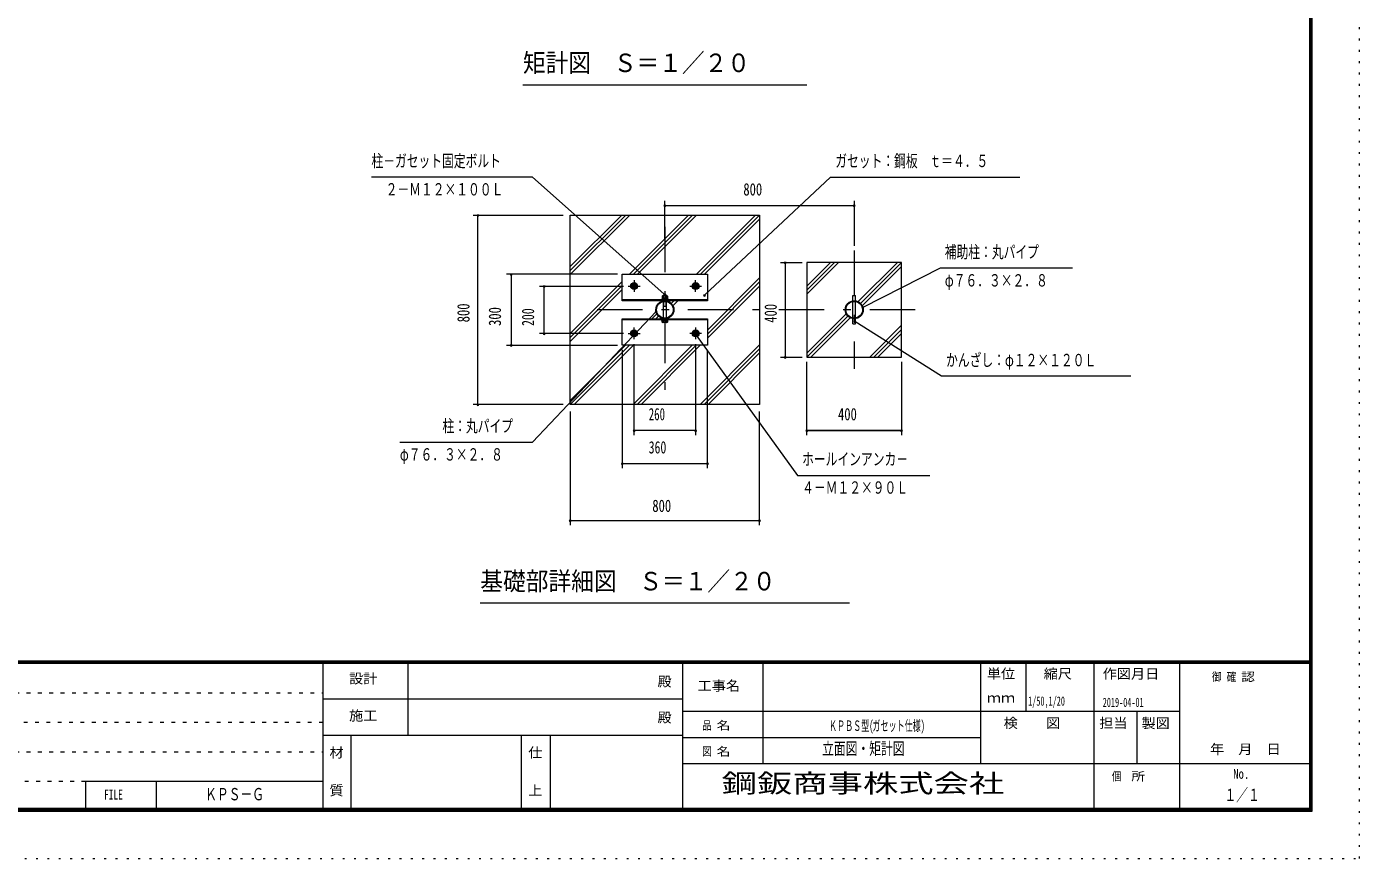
# Model space of a CAD drawing. Units: millimetres, scale not verified, with parts at other scales. Extents: x -23352 to 23352, y -10500 to 10500.
# Drawn here: x 9273 to 23352, y -10500 to -1715 of the extents above; entities that cross this region are included whole.
import ezdxf
from ezdxf.enums import TextEntityAlignment as Align

# ---------------------------------------------------------------- set-up
doc = ezdxf.new("R2010")
doc.units = ezdxf.units.MM
doc.header["$LTSCALE"] = 40
for name, pattern in [('USER1', [3, 1, -2]), ('USER3', [24, 12, -5, 2, -5]), ('USER4', [3, 0.5, -2.5])]:
    doc.linetypes.add(name, pattern=pattern)
doc.layers.add('0-1_0-F', color=7, linetype='Continuous')
for name, color, linetype, lineweight in [('0-6_2-0BOLD', 7, 'Continuous', 18), ('0-8_2-2CENTER', 3, 'USER3', 18), ('0-9_2-4THIN', 4, 'Continuous', 18), ('0-A_2-5DIM', 3, 'Continuous', 18), ('0-B_2-6HATCH', 2, 'Continuous', 18), ('0-C_F-F', 5, 'Continuous', 18), ('0-D_F-E_J_ADD', 5, 'USER4', 18)]:
    doc.layers.add(name, color=color, linetype=linetype, lineweight=lineweight)
doc.styles.add('ＭＳ ゴシック', font='')
doc.styles.get('ＭＳ ゴシック').set_extended_font_data('MS Gothic')

msp = doc.modelspace()

# ---------------------------------------------------------------- linework, layer by layer
at = {"layer": '0-6_2-0BOLD'}
for p, q in [((18515.46, -4205.07), (17515.46, -4205.07)), ((17515.46, -4205.07), (17515.46, -5205.07)), ((18515.46, -5205.07), (18515.46, -4205.07)), ((15565.46, -4598.44), (16465.46, -4598.44)), ((15984.21, -4590.44), (15984.21, -4598.44)), ((15984.96, -4582.94), (15984.96, -4590.44)), ((16000.46, -4557.94), (16000.46, -4549.69)), ((16000.46, -4792.16), (16000.46, -4617.97)), ((16001.03, -4582.94), (16001.03, -4560.47)), ((16007.97, -4590.44), (16015.46, -4582.94)), ((16022.96, -4582.94), (16015.46, -4590.44)), ((16029.9, -4582.94), (16029.9, -4560.47)), ((16030.46, -4557.94), (16030.46, -4549.69)), ((16030.46, -4617.97), (16030.46, -4792.16)), ((18000.46, -4555.07), (18030.46, -4555.07)), ((18000.46, -4610.88), (18000.46, -4555.07)), ((18000.46, -4792.16), (18000.46, -4617.98)), ((18030.46, -4610.88), (18030.46, -4555.07)), ((18030.46, -4792.16), (18030.46, -4617.98)), ((16030.46, -4669.7), (16000.46, -4669.7)), ((16465.46, -4811.69), (15565.46, -4811.69)), ((15984.21, -4819.69), (15984.21, -4811.69)), ((15986.59, -4837.17), (15986.59, -4819.69)), ((16001.03, -4837.17), (16001.03, -4819.69)), ((16029.9, -4819.69), (16029.9, -4837.17)), ((18000.46, -4855.07), (18000.46, -4799.26)), ((18000.46, -4855.07), (18030.46, -4855.07)), ((18030.46, -4855.07), (18030.46, -4799.26)), ((17515.46, -5205.07), (18515.46, -5205.07))]:
    msp.add_line(p, q, dxfattribs=at)
for points in [[(15015.46, -3705.07), (17015.46, -3705.07), (17015.46, -5705.07), (15015.46, -5705.07)], [(15565.46, -4329.69), (16465.46, -4329.69), (16465.46, -4609.69), (15565.46, -4609.69)], [(15665.46, -4440.63), (15665.46, -4469.5), (15690.47, -4483.94), (15715.46, -4469.5), (15715.46, -4440.63), (15690.46, -4426.2)], [(16315.46, -4469.5), (16315.46, -4440.63), (16340.46, -4426.2), (16365.46, -4440.63), (16365.46, -4469.5), (16340.46, -4483.94)], [(16030.46, -4549.69), (16025.46, -4544.69), (16005.46, -4544.69), (16000.46, -4549.69)], [(16465.46, -4800.44), (16465.46, -5080.44), (15565.46, -5080.44), (15565.46, -4800.44)], [(15665.46, -4940.63), (15665.46, -4969.5), (15690.46, -4983.94), (15715.46, -4969.5), (15715.46, -4940.63), (15690.47, -4926.2)], [(16315.46, -4940.63), (16315.46, -4969.5), (16340.46, -4983.94), (16365.46, -4969.5), (16365.46, -4940.63), (16340.46, -4926.2)]]:
    msp.add_lwpolyline(points, close=True, dxfattribs=at)
for points in [[(15984.21, -4590.44), (16046.71, -4590.44), (16046.71, -4598.44)], [(16045.96, -4590.44), (16045.96, -4582.94), (15984.96, -4582.94)], [(16039.96, -4557.94), (15990.96, -4557.94), (15986.59, -4560.47), (15986.59, -4582.94)], [(16039.96, -4557.94), (16044.33, -4560.47), (16044.33, -4582.94)], [(15984.21, -4819.69), (16046.71, -4819.69), (16046.71, -4811.69)], [(16044.33, -4819.69), (16044.33, -4837.17), (16039.96, -4839.69), (15990.96, -4839.69), (15986.59, -4837.17)]]:
    msp.add_lwpolyline(points, dxfattribs=at)
for centre, radius in [((15690.46, -4455.07), 36.25), ((15690.46, -4455.07), 24.5), ((15690.46, -4455.07), 11), ((16340.46, -4455.07), 36.25), ((16340.46, -4455.07), 24.5), ((16340.46, -4455.07), 11), ((16015.46, -4705.07), 95.38), ((16015.46, -4705.07), 88.38), ((18015.46, -4705.07), 95.38), ((18015.46, -4705.07), 88.38), ((15690.46, -4955.07), 36.25), ((16340.46, -4955.07), 36.25), ((15690.46, -4955.07), 24.5), ((15690.46, -4955.07), 11), ((16340.46, -4955.07), 24.5), ((16340.46, -4955.07), 11)]:
    msp.add_circle(centre, radius, dxfattribs=at)
for centre, radius, start, end in [((15993.81, -4569.52), 11.58, 51.45377, 90), ((16015.46, -4600.49), 42.55, 70.16867, 109.82912), ((16037.12, -4569.53), 11.59, 90, 128.53143), ((15993.81, -4828.11), 11.58, 270, 308.54623), ((16015.46, -4797.14), 42.55, 250.17088, 289.83133), ((16037.12, -4828.11), 11.59, 231.46857, 270)]:
    msp.add_arc(centre, radius, start, end, dxfattribs=at)
at = {"layer": '0-8_2-2CENTER'}
for p, q in [((16015.46, -3830.07), (16015.46, -5580.07)), ((18015.46, -4080.07), (18015.46, -5330.07)), ((15627.96, -4455.07), (15752.96, -4455.07)), ((15690.46, -4392.57), (15690.46, -4517.57)), ((16277.96, -4455.07), (16402.96, -4455.07)), ((16340.46, -4517.57), (16340.46, -4392.57)), ((18659.18, -4705.07), (15140.47, -4705.07)), ((15690.46, -5017.57), (15690.46, -4892.57)), ((16340.46, -4892.57), (16340.46, -5017.57)), ((15627.96, -4955.07), (15752.96, -4955.07)), ((16402.96, -4955.07), (16277.96, -4955.07))]:
    msp.add_line(p, q, dxfattribs=at)
at = {"layer": '0-9_2-4THIN'}
for p, q in [((16004.46, -4545.69), (16004.46, -4557.94)), ((16026.46, -4557.94), (16026.46, -4545.69))]:
    msp.add_line(p, q, dxfattribs=at)
for points in [[(16000.46, -4676.62), (16004.46, -4669.7), (16004.46, -4617.38)], [(16026.46, -4617.38), (16026.46, -4669.7), (16030.46, -4676.62)]]:
    msp.add_lwpolyline(points, dxfattribs=at)
for centre in [(15690.46, -4455.07), (16340.46, -4455.07), (15690.46, -4955.07), (16340.46, -4955.07)]:
    msp.add_circle(centre, 15, dxfattribs=at)
at = {"layer": '0-A_2-5DIM'}
for p, q in [((14515.46, -2330.07), (17515.46, -2330.07)), ((16025.46, -3605.07), (16005.46, -3605.07)), ((16015.46, -3955.07), (16015.46, -3555.07)), ((16015.46, -3605.07), (18015.46, -3605.07)), ((18025.46, -3605.07), (18005.46, -3605.07)), ((18015.46, -3555.07), (18015.46, -4030.07)), ((13990.46, -3705.07), (14940.46, -3705.07)), ((14050.46, -3705.07), (14030.46, -3705.07)), ((14040.46, -5705.07), (14040.46, -3705.07)), ((17235.88, -4205.07), (17465.46, -4205.07)), ((17295.88, -4205.07), (17275.88, -4205.07)), ((17285.88, -4205.07), (17285.88, -5205.07)), ((15515.46, -4330.07), (14340.46, -4330.07)), ((14400.46, -4330.07), (14380.46, -4330.07)), ((14390.46, -4330.07), (14390.46, -5080.07)), ((18922.32, -4266.6), (18105.11, -4680.09)), ((20322.32, -4266.6), (18922.32, -4266.6)), ((14690.46, -4455.07), (15577.96, -4455.07)), ((14750.46, -4455.07), (14730.46, -4455.07)), ((14740.46, -4955.07), (14740.46, -4455.07)), ((16047.38, -4564.6), (16027.38, -4564.6)), ((16443.1, -4551.23), (16423.1, -4551.23)), ((15934.12, -4722.74), (15914.12, -4722.74)), ((18115.11, -4680.09), (18095.11, -4680.09)), ((18030.57, -4830.49), (18010.57, -4830.49)), ((18936.2, -5408.37), (18020.57, -4830.49)), ((15577.96, -4955.07), (14690.46, -4955.07)), ((14750.46, -4955.07), (14730.46, -4955.07)), ((15690.46, -6030.07), (15690.46, -5067.57)), ((16357.08, -4974.8), (16337.08, -4974.8)), ((16340.46, -5067.57), (16340.46, -6030.07)), ((14340.46, -5080.07), (15515.46, -5080.07)), ((14400.46, -5080.07), (14380.46, -5080.07)), ((15565.46, -5130.44), (15565.46, -6380.07)), ((16465.46, -6380.07), (16465.46, -5130.44)), ((17235.88, -5205.07), (17465.46, -5205.07)), ((17295.88, -5205.07), (17275.88, -5205.07)), ((17515.46, -6030.07), (17515.46, -5255.07)), ((18515.46, -5255.07), (18515.46, -6030.07)), ((20936.2, -5408.37), (18936.2, -5408.37)), ((14940.46, -5705.07), (13990.46, -5705.07)), ((14050.46, -5705.07), (14030.46, -5705.07)), ((15015.46, -5780.07), (15015.46, -6980.07)), ((17015.46, -6980.07), (17015.46, -5780.07)), ((15700.46, -5980.07), (15680.46, -5980.07)), ((16340.46, -5980.07), (15690.46, -5980.07)), ((16350.46, -5980.07), (16330.46, -5980.07)), ((17525.46, -5980.07), (17505.46, -5980.07)), ((18525.46, -5980.07), (18505.46, -5980.07)), ((15575.46, -6330.07), (15555.46, -6330.07)), ((15565.46, -6330.07), (16465.46, -6330.07)), ((16475.46, -6330.07), (16455.46, -6330.07)), ((15025.46, -6930.07), (15005.46, -6930.07)), ((15015.46, -6930.07), (17015.46, -6930.07)), ((17025.46, -6930.07), (17005.46, -6930.07)), ((17965.46, -7805.07), (14065.47, -7805.07))]:
    msp.add_line(p, q, dxfattribs=at)
for points in [[(16037.38, -4564.6), (14615.46, -3305.07), (12915.46, -3305.07)], [(16433.1, -4551.23), (17765.47, -3305.07), (19765.47, -3305.07)], [(13215.46, -6105.07), (14615.46, -6105.07), (15924.12, -4722.74)], [(16347.08, -4974.8), (17415.46, -6455.07), (18815.46, -6455.07)], [(18515.46, -5980.07), (17515.46, -5980.07), (18515.46, -5980.07)]]:
    msp.add_lwpolyline(points, dxfattribs=at)
for centre in [(16015.46, -3605.07), (18015.46, -3605.07), (14040.46, -3705.07), (17285.88, -4205.07), (14390.46, -4330.07), (14740.46, -4455.07), (16037.38, -4564.6), (16433.1, -4551.23), (15924.12, -4722.74), (18105.11, -4680.09), (18020.57, -4830.49), (14740.46, -4955.07), (16347.08, -4974.8), (14390.46, -5080.07), (17285.88, -5205.07), (14040.46, -5705.07), (15690.46, -5980.07), (16340.46, -5980.07), (17515.46, -5980.07), (18515.46, -5980.07), (15565.46, -6330.07), (16465.46, -6330.07), (15015.46, -6930.07), (17015.46, -6930.07)]:
    msp.add_arc(centre, 10, 180, 0, dxfattribs=at)
at = {"layer": '0-B_2-6HATCH'}
for p, q in [((15015.46, -4333.28), (15643.67, -3705.07)), ((15601.24, -3705.07), (15015.46, -4290.86)), ((15015.46, -4248.43), (15558.82, -3705.07)), ((16265.94, -3705.07), (15641.31, -4329.69)), ((16265.93, -3705.07), (15641.31, -4329.69)), ((15683.73, -4329.69), (16308.36, -3705.07)), ((15683.73, -4329.69), (16308.36, -3705.07)), ((16350.8, -3705.07), (15726.16, -4329.69)), ((16350.78, -3705.07), (15726.16, -4329.69)), ((16348.41, -4329.69), (16973.04, -3705.07)), ((17015.46, -3705.07), (16390.84, -4329.69)), ((16433.26, -4329.69), (17015.46, -3747.49)), ((17765.93, -4205.07), (17515.46, -4455.53)), ((17515.46, -4497.96), (17808.36, -4205.07)), ((17850.79, -4205.07), (17515.46, -4540.39)), ((18058.27, -4619.84), (18473.04, -4205.07)), ((18515.46, -4205.07), (18082.9, -4637.63)), ((18100.69, -4662.26), (18515.46, -4247.49)), ((15565.46, -4405.54), (15015.46, -4955.53)), ((15015.46, -4997.96), (15565.46, -4447.96)), ((15565.46, -4490.39), (15015.46, -5040.38)), ((17015.46, -4369.75), (16465.46, -4919.75)), ((16465.46, -4962.17), (17015.46, -4412.17)), ((17015.46, -4454.6), (16465.46, -5004.6)), ((16058.27, -4619.84), (16068.41, -4609.69)), ((16110.84, -4609.69), (16082.9, -4637.63)), ((16100.69, -4662.27), (16153.27, -4609.69)), ((15877.66, -4800.44), (15930.23, -4747.87)), ((15948.02, -4772.51), (15920.09, -4800.44)), ((17930.23, -4747.88), (17515.46, -5162.64)), ((17515.47, -5205.07), (17948.02, -4772.51)), ((15962.51, -4800.44), (15972.66, -4790.3)), ((17557.89, -5205.07), (17972.66, -4790.3)), ((18515.46, -4869.75), (18180.14, -5205.07)), ((18222.57, -5205.07), (18515.46, -4912.18)), ((18515.46, -4954.6), (18265, -5205.07)), ((15015.46, -5705.07), (15640.09, -5080.44)), ((15597.66, -5080.44), (15015.46, -5662.64)), ((15057.89, -5705.07), (15682.51, -5080.44)), ((16304.77, -5080.44), (15680.14, -5705.07)), ((15722.57, -5705.07), (16347.19, -5080.44)), ((16389.62, -5080.44), (15765, -5705.07)), ((16387.26, -5705.07), (17015.46, -5076.85)), ((17015.46, -5119.28), (16429.68, -5705.07)), ((16472.11, -5705.07), (17015.46, -5161.7))]:
    msp.add_line(p, q, dxfattribs=at)
at = {"layer": '0-C_F-F'}
for p, q in [((-5823.13, -8415), (22826.87, -8415)), ((22826.87, -8417.5), (-5823.13, -8417.5)), ((-5823.13, -8420), (22826.87, -8420)), ((22826.87, -8422.5), (-5823.13, -8422.5)), ((-5823.13, -8425), (22826.87, -8425)), ((22826.87, -8427.5), (-5823.13, -8427.5)), ((-5823.13, -8430), (22826.87, -8430)), ((22826.87, -8432.5), (-5823.13, -8432.5)), ((-5823.13, -8435), (22826.87, -8435)), ((22826.87, -8437.5), (-5823.13, -8437.5)), ((-5823.13, -8440), (22826.87, -8440)), ((12401.88, -8440), (12401.88, -10000)), ((13301.88, -9200), (13301.88, -8440)), ((16201.88, -8440), (16201.88, -10000)), ((17051.88, -9500), (17051.88, -8440)), ((19351.88, -9500), (19351.88, -8440)), ((19826.88, -8440), (19826.88, -8950)), ((20551.88, -10000), (20551.88, -8440)), ((21451.88, -8440), (21451.88, -10000)), ((16201.88, -8820), (12401.88, -8820)), ((21451.88, -8950), (16201.88, -8950)), ((21001.87, -8950), (21001.87, -9500)), ((12401.88, -9200), (16201.88, -9200)), ((12701.87, -10000), (12701.87, -9200)), ((14501.88, -10000), (14501.88, -9200)), ((14801.87, -9200), (14801.87, -10000)), ((16201.88, -9225), (19351.88, -9225)), ((22851.87, -9500), (16201.88, -9500)), ((10643.88, -10000), (10643.88, -9688))]:
    msp.add_line(p, q, dxfattribs=at)
at = {"layer": '0-C_F-F', "color": 6, "linetype": 'USER1'}
for p, q in [((-5848.13, -8752), (12401.88, -8752)), ((12401.88, -9064), (-5848.13, -9064)), ((-5848.13, -9376), (12401.88, -9376)), ((9893.88, -9688), (-5848.13, -9688))]:
    msp.add_line(p, q, dxfattribs=at)
at = {"layer": '0-C_F-F'}
for points in [[(-5848.13, 10100), (-5848.13, -10000), (22851.87, -10000), (22851.87, 10100)], [(-5845.63, 10097.5), (22849.37, 10097.5), (22849.37, -9997.5), (-5845.63, -9997.5)], [(-5843.13, 10095), (-5843.13, -9995), (22846.87, -9995), (22846.87, 10095)], [(-5840.63, 10092.5), (22844.37, 10092.5), (22844.37, -9992.5), (-5840.63, -9992.5)], [(-5838.13, 10090), (22841.87, 10090), (22841.87, -9990), (-5838.13, -9990)], [(-5835.63, 10087.5), (22839.37, 10087.5), (22839.37, -9987.5), (-5835.63, -9987.5)], [(-5833.13, 10085), (22836.87, 10085), (22836.87, -9985), (-5833.13, -9985)], [(-5830.63, 10082.5), (-5830.63, -9982.5), (22834.37, -9982.5), (22834.37, 10082.5)], [(-5828.13, 10080), (-5828.13, -9980), (22831.87, -9980), (22831.87, 10080)], [(-5825.63, 10077.5), (-5825.63, -9977.5), (22829.37, -9977.5), (22829.37, 10077.5)], [(-5823.13, 10075), (22826.87, 10075), (22826.87, -9975), (-5823.13, -9975)]]:
    msp.add_lwpolyline(points, close=True, dxfattribs=at)
msp.add_lwpolyline([(12401.88, -9688), (9893.88, -9688), (9893.88, -10000)], dxfattribs=at)
at = {"layer": '0-D_F-E_J_ADD'}
msp.add_lwpolyline([(-6348.13, 10500), (-6348.13, -10500), (23351.87, -10500), (23351.87, 10500)], close=True, dxfattribs=at)

# ---------------------------------------------------------------- texts
at = {"layer": '0-1_0-F', "style": 'ＭＳ ゴシック'}
for s, height, width, p in [('1/50,1/20', 97.68, 0.65, (19853.06, -8916.7)), ('2019-04-01', 97.68, 0.65, (20641.16, -8930.02)), ('ＫＰＢＳ型(', 110.7, 0.55, (17748.22, -9187.5)), ('ガセット仕様)', 110.7, 0.55, (18207.49, -9187.5)), ('立面図・矩計図', 130.2, 0.7, (17676.88, -9444.74)), ('ＫＰＳ－Ｇ', 130.2, 0.7, (11158.47, -9926.24)), ('１／１', 130.2, 0.7, (21926.87, -9934.49))]:
    msp.add_text(s, height=height, dxfattribs=dict(at, width=width)).set_placement(p, align=Align.BOTTOM_LEFT)
at = {"layer": '0-A_2-5DIM', "color": 7, "style": 'ＭＳ ゴシック'}
for s, height, width, p in [('矩計図\u3000Ｓ＝１／２０', 195.4, 0.9, (14515.46, -2253.42)), ('柱－ガセット固定ボルト', 130.2, 0.7, (12915.46, -3237.3)), ('ガセット：鋼板\u3000ｔ＝４．５', 130.2, 0.7, (17815.47, -3237.3)), ('２－Ｍ１２×１００Ｌ', 130.2, 0.7, (13065.46, -3537.3)), ('800', 130.2, 0.75, (16844.21, -3537.3)), ('補助柱：丸パイプ', 130.2, 0.7, (18972.32, -4198.83)), ('φ７６．３×２．８', 130.2, 0.7, (18972.32, -4498.83)), ('かんざし：φ１２×１２０Ｌ', 130.2, 0.7, (18986.2, -5340.6)), ('260', 130.2, 0.65, (15844.21, -5912.3)), ('400', 130.2, 0.75, (17844.21, -5912.3)), ('柱：丸パイプ', 130.2, 0.7, (13665.46, -6037.3)), ('φ７６．３×２．８', 130.2, 0.7, (13215.46, -6337.3)), ('360', 130.2, 0.7, (15844.21, -6262.3)), ('ホールインアンカ－', 130.2, 0.7, (17465.46, -6387.3)), ('４－Ｍ１２×９０Ｌ', 130.2, 0.7, (17465.46, -6687.3)), ('800', 130.2, 0.75, (15882.61, -6880.07)), ('基礎部詳細図\u3000Ｓ＝１／２０', 195.4, 0.9, (14065.47, -7728.42)), ('鋼鈑商事株式会社', 195.4, 1.4, (16615.09, -9863.48))]:
    msp.add_text(s, height=height, dxfattribs=dict(at, width=width)).set_placement(p, align=Align.BOTTOM_LEFT)
for s, width, p in [('800', 0.75, (13990.46, -4837.93)), ('300', 0.75, (14322.7, -4876.32)), ('200', 0.7, (14672.7, -4876.32)), ('400', 0.75, (17235.88, -4842.69))]:
    msp.add_text(s, height=130.2, rotation=90, dxfattribs=dict(at, width=width)).set_placement(p, align=Align.BOTTOM_LEFT)
at = {"layer": '0-C_F-F', "color": 7, "style": 'ＭＳ ゴシック'}
for s, height, width, p in [('設計', 104.2, 1.05, (12679.38, -8683.83)), ('殿', 104.2, 1.05, (15936.88, -8715.79)), ('単位', 104.2, 1.05, (19416.88, -8633.29)), ('縮尺', 104.2, 1.05, (20016.88, -8633.29)), ('作図月日', 104.2, 1.05, (20640.77, -8634.31)), ('御 ', 88.56, 0.85, (21794.63, -8654.43)), ('確 ', 88.56, 0.85, (21949.01, -8654.43)), ('認', 88.56, 1.2, (22103.4, -8654.43)), ('工事名', 104.2, 1.05, (16361.88, -8760.79)), ('ｍｍ', 104.2, 1.05, (19416.88, -8888.29)), ('施工', 104.2, 1.05, (12679.38, -9075.79)), ('殿', 104.2, 1.05, (15936.88, -9095.79)), ('検\u3000\u3000図', 104.2, 1.05, (19594.38, -9153.29)), ('担当', 104.2, 1.05, (20604.38, -9153.29)), ('製図', 104.2, 1.05, (21050.36, -9155.74)), ('品 ', 88.56, 0.85, (16408.13, -9167.5)), ('名', 88.56, 1.2, (16562.51, -9167.5)), ('\u3000年\u3000月\u3000日', 104.2, 1.05, (21625.61, -9430.22)), ('材', 104.2, 1.05, (12471.88, -9465.79)), ('仕', 104.2, 1.05, (14571.88, -9465.79)), ('図 ', 88.56, 0.85, (16408.13, -9442.5)), ('名', 88.56, 1.2, (16562.51, -9442.5)), ('No.', 104.2, 0.8, (22019.38, -9690.79)), ('個  ', 88.56, 0.85, (20736.88, -9705)), ('所', 88.56, 1.2, (20942.72, -9705)), ('FILE', 104.2, 0.7, (10090.13, -9909.79)), ('質', 104.2, 1.05, (12471.88, -9865.79)), ('上', 104.2, 1.05, (14571.88, -9865.79))]:
    msp.add_text(s, height=height, dxfattribs=dict(at, width=width)).set_placement(p, align=Align.BOTTOM_LEFT)

doc.saveas('drawing.dxf')
